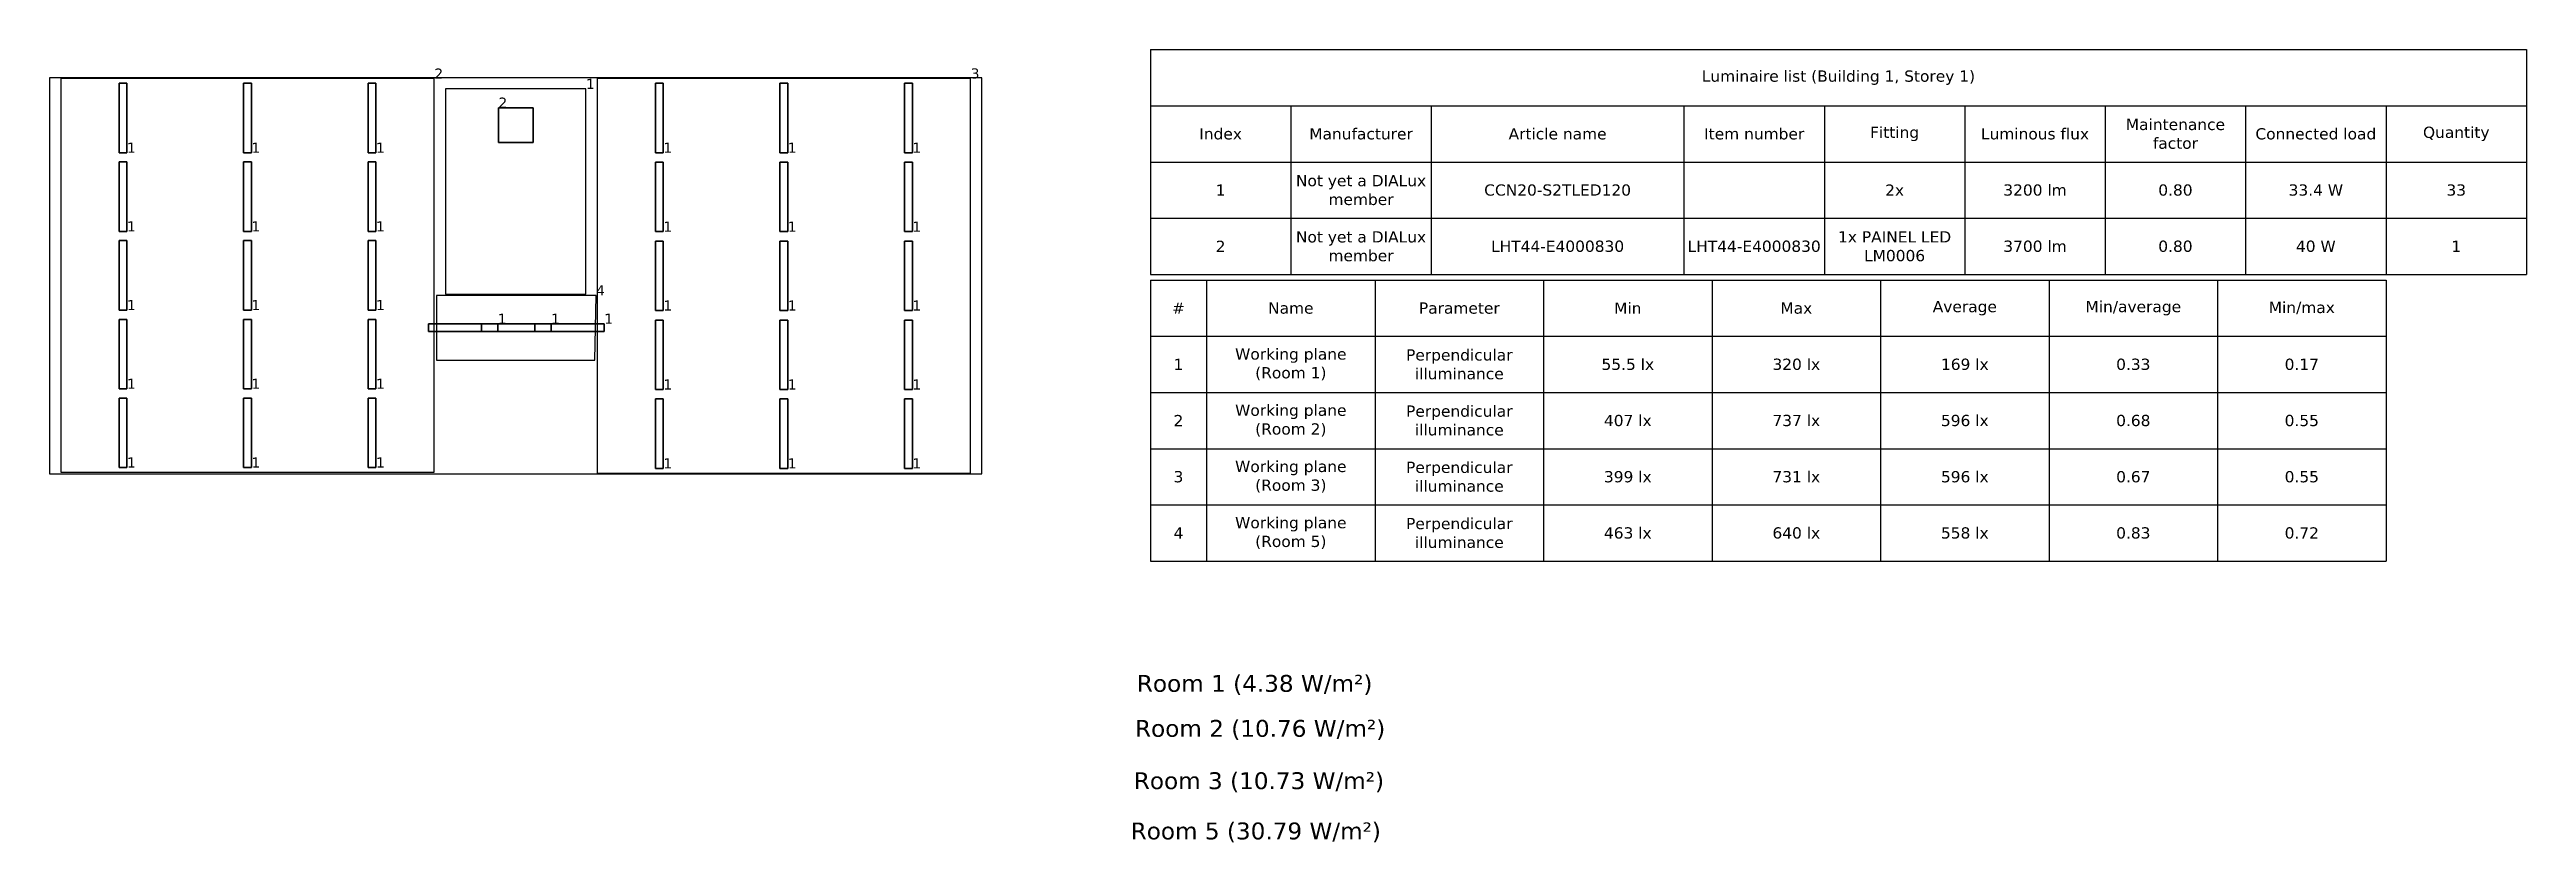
# Model space of a CAD drawing. Header units: inches. Extents: x 0 to 44.1, y -13.6 to 0.5.
import ezdxf

# ---------------------------------------------------------------- set-up
doc = ezdxf.new("R2010")
doc.units = ezdxf.units.IN
doc.header["$MEASUREMENT"] = 0
for name, color, linetype, true_color in [('DLX_CALC', 7, 'Continuous', 0xffffff), ('DLX_CONT', 7, 'Continuous', 0x969696), ('DLX_DESC', 7, 'Continuous', 0x969696), ('DLX_LUM', 7, 'Continuous', 0x00952a), ('DLX_LUMKEY', 7, 'Continuous', 0x969696), ('DLX_LUMKEY_IDX', 7, 'Continuous', 0x969696), ('DLX_RESKEY', 7, 'Continuous', 0x707070), ('DLX_RESKEY_IDX', 7, 'Continuous', 0x707070)]:
    doc.layers.add(name, color=color, linetype=linetype, true_color=true_color)
doc.styles.add('TableTextStyle', font='')
doc.styles.get('TableTextStyle').set_extended_font_data('VERDANA.TTF')

# ---------------------------------------------------------------- blocks, each defined once
blk = doc.blocks.new('*T0')
at = {"layer": 'DLX_LUMKEY', "color": 0, "linetype": 'ByBlock', "lineweight": -2}
for p, q in [((0, 0), (24.5, 0)), ((0, 0), (0, -4)), ((24.5, 0), (24.5, -4)), ((0, -1), (24.5, -1)), ((2.5, -1), (2.5, -4)), ((5, -1), (5, -4)), ((9.5, -1), (9.5, -4)), ((12, -1), (12, -4)), ((14.5, -1), (14.5, -4)), ((17, -1), (17, -4)), ((19.5, -1), (19.5, -4)), ((22, -1), (22, -4)), ((0, -2), (24.5, -2)), ((0, -3), (24.5, -3)), ((0, -4), (24.5, -4))]:
    blk.add_line(p, q, dxfattribs=at)
at = {"layer": 'DLX_LUMKEY', "color": 0, "char_height": 0.2, "attachment_point": 5, "style": 'TableTextStyle'}
for s, insert, width in [('Luminaire list (Building 1, Storey 1)', (12.25, -0.5), 24.38), ('Maintenance factor', (18.25, -1.5), 2.38), ('Index', (1.25, -1.5), 2.38), ('Manufacturer', (3.75, -1.5), 2.38), ('Article name', (7.25, -1.5), 4.38), ('Item number', (10.75, -1.5), 2.38), ('Fitting', (13.25, -1.5), 2.38), ('Luminous flux', (15.75, -1.5), 2.38), ('Connected load', (20.75, -1.5), 2.38), ('Quantity', (23.25, -1.5), 2.38), ('1', (1.25, -2.5), 2.38), ('Not yet a DIALux member', (3.75, -2.5), 2.38), ('CCN20-S2TLED120', (7.25, -2.5), 4.38), ('2x ', (13.25, -2.5), 2.38), ('3200 lm', (15.75, -2.5), 2.38), ('0.80', (18.25, -2.5), 2.38), ('33.4 W', (20.75, -2.5), 2.38), ('33', (23.25, -2.5), 2.38), ('2', (1.25, -3.5), 2.38), ('Not yet a DIALux member', (3.75, -3.5), 2.38), ('LHT44-E4000830', (7.25, -3.5), 4.38), ('LHT44-E4000830', (10.75, -3.5), 2.38), ('1x PAINEL LED LM0006', (13.25, -3.5), 2.38), ('3700 lm', (15.75, -3.5), 2.38), ('0.80', (18.25, -3.5), 2.38), ('40 W', (20.75, -3.5), 2.38), ('1', (23.25, -3.5), 2.38)]:
    blk.add_mtext(s, dxfattribs=dict(at, insert=insert, width=width))
blk = doc.blocks.new('*T1')
at = {"layer": 'DLX_RESKEY', "color": 0, "linetype": 'ByBlock', "lineweight": -2}
for p, q in [((0, 0), (22, 0)), ((0, 0), (0, -5)), ((1, 0), (1, -5)), ((4, 0), (4, -5)), ((7, 0), (7, -5)), ((10, 0), (10, -5)), ((13, 0), (13, -5)), ((16, 0), (16, -5)), ((19, 0), (19, -5)), ((22, 0), (22, -5)), ((0, -1), (22, -1)), ((0, -2), (22, -2)), ((0, -3), (22, -3)), ((0, -4), (22, -4)), ((0, -5), (22, -5))]:
    blk.add_line(p, q, dxfattribs=at)
at = {"layer": 'DLX_RESKEY', "color": 0, "char_height": 0.2, "attachment_point": 5, "style": 'TableTextStyle'}
for s, insert, width in [('#', (0.5, -0.5), 0.88), ('Name', (2.5, -0.5), 2.88), ('Parameter', (5.5, -0.5), 2.88), ('Min', (8.5, -0.5), 2.88), ('Max', (11.5, -0.5), 2.88), ('Average', (14.5, -0.5), 2.88), ('Min/average', (17.5, -0.5), 2.88), ('Min/max', (20.5, -0.5), 2.88), ('Working plane (Room 1)', (2.5, -1.5), 2.88), ('Perpendicular illuminance', (5.5, -1.5), 2.88), ('1', (0.5, -1.5), 0.88), ('55.5 lx', (8.5, -1.5), 2.88), ('320 lx', (11.5, -1.5), 2.88), ('169 lx', (14.5, -1.5), 2.88), ('0.33', (17.5, -1.5), 2.88), ('0.17', (20.5, -1.5), 2.88), ('2', (0.5, -2.5), 0.88), ('Working plane (Room 2)', (2.5, -2.5), 2.88), ('Perpendicular illuminance', (5.5, -2.5), 2.88), ('407 lx', (8.5, -2.5), 2.88), ('737 lx', (11.5, -2.5), 2.88), ('596 lx', (14.5, -2.5), 2.88), ('0.68', (17.5, -2.5), 2.88), ('0.55', (20.5, -2.5), 2.88), ('3', (0.5, -3.5), 0.88), ('Working plane (Room 3)', (2.5, -3.5), 2.88), ('Perpendicular illuminance', (5.5, -3.5), 2.88), ('399 lx', (8.5, -3.5), 2.88), ('731 lx', (11.5, -3.5), 2.88), ('596 lx', (14.5, -3.5), 2.88), ('0.67', (17.5, -3.5), 2.88), ('0.55', (20.5, -3.5), 2.88), ('4', (0.5, -4.5), 0.88), ('Working plane (Room 5)', (2.5, -4.5), 2.88), ('Perpendicular illuminance', (5.5, -4.5), 2.88), ('463 lx', (8.5, -4.5), 2.88), ('640 lx', (11.5, -4.5), 2.88), ('558 lx', (14.5, -4.5), 2.88), ('0.83', (17.5, -4.5), 2.88), ('0.72', (20.5, -4.5), 2.88)]:
    blk.add_mtext(s, dxfattribs=dict(at, insert=insert, width=width))

msp = doc.modelspace()

# ---------------------------------------------------------------- linework, layer by layer
at = {"layer": 'DLX_CALC'}
for points in [[(6.85, -0.017, 0), (0.2, -0.017, 0)], [(0.2, -0.017, 0), (0.2, -7.017, 0)], [(6.85, -7.017, 0), (6.85, -0.017, 0)], [(9.55, -0.2, 0), (7.05, -0.2, 0)], [(7.05, -0.2, 0), (7.05, -3.85, 0)], [(9.55, -3.85, 0), (9.55, -0.2, 0)], [(16.4, -0.015, 0), (9.75, -0.015, 0)], [(9.75, -0.015, 0), (9.75, -7.035, 0)], [(16.4, -7.035, 0), (16.4, -0.015, 0)], [(6.891, -3.873, 0), (6.891, -5.023, 0)], [(9.731, -3.873, 0), (6.891, -3.873, 0)], [(7.05, -3.85, 0), (9.55, -3.85, 0)], [(9.711, -5.023, 0), (9.731, -3.873, 0)], [(6.891, -5.023, 0), (9.711, -5.023, 0)], [(0.2, -7.017, 0), (6.85, -7.017, 0)], [(9.75, -7.035, 0), (16.4, -7.035, 0)]]:
    msp.add_polyline3d(points, dxfattribs=at)
at = {"layer": 'DLX_CONT'}
for points in [[(16.6, 0, 0), (0, 0, 0)], [(0, 0, 0), (0, -7.05, 0)], [(16.6, -7.05, 0), (16.6, 0, 0)], [(6.85, -0.017, 0), (0.2, -0.017, 0)], [(0.2, -0.017, 0), (0.2, -7.017, 0)], [(6.85, -7.017, 0), (6.85, -0.017, 0)], [(9.55, -0.2, 0), (7.05, -0.2, 0)], [(7.05, -0.2, 0), (7.05, -3.85, 0)], [(9.55, -3.85, 0), (9.55, -0.2, 0)], [(16.4, -0.015, 0), (9.75, -0.015, 0)], [(9.75, -0.015, 0), (9.75, -7.035, 0)], [(16.4, -7.035, 0), (16.4, -0.015, 0)], [(9.731, -3.873, 0), (6.891, -3.873, 0)], [(6.891, -3.873, 0), (6.891, -5.023, 0)], [(7.05, -3.85, 0), (9.55, -3.85, 0)], [(9.711, -5.023, 0), (9.731, -3.873, 0)], [(6.891, -5.023, 0), (9.711, -5.023, 0)], [(0, -7.05, 0), (16.6, -7.05, 0)], [(0.2, -7.017, 0), (6.85, -7.017, 0)], [(9.75, -7.035, 0), (16.4, -7.035, 0)]]:
    msp.add_polyline3d(points, dxfattribs=at)
at = {"layer": 'DLX_LUM'}
for points in [[(1.238, -0.099, 0), (1.378, -0.099, 0)], [(1.378, -0.099, 0), (1.238, -0.099, 0)], [(1.238, -0.099, 0), (1.238, -0.099, 0)], [(1.238, -1.335, 0), (1.238, -0.099, 0)], [(1.238, -0.099, 0), (1.238, -0.099, 0)], [(1.238, -0.099, 0), (1.238, -1.335, 0)], [(1.378, -0.099, 0), (1.238, -0.099, 0)], [(1.238, -0.099, 0), (1.238, -1.335, 0)], [(1.238, -0.099, 0), (1.378, -0.099, 0)], [(1.238, -1.335, 0), (1.238, -0.099, 0)], [(1.378, -0.099, 0), (1.378, -0.099, 0)], [(1.378, -0.099, 0), (1.378, -1.335, 0)], [(1.378, -1.335, 0), (1.378, -0.099, 0)], [(1.378, -0.099, 0), (1.378, -0.099, 0)], [(1.378, -1.335, 0), (1.378, -0.099, 0)], [(1.378, -0.099, 0), (1.378, -1.335, 0)], [(3.455, -0.099, 0), (3.595, -0.099, 0)], [(3.595, -0.099, 0), (3.455, -0.099, 0)], [(3.455, -0.099, 0), (3.455, -0.099, 0)], [(3.455, -1.335, 0), (3.455, -0.099, 0)], [(3.455, -0.099, 0), (3.455, -0.099, 0)], [(3.455, -0.099, 0), (3.455, -1.335, 0)], [(3.595, -0.099, 0), (3.455, -0.099, 0)], [(3.455, -0.099, 0), (3.455, -1.335, 0)], [(3.455, -0.099, 0), (3.595, -0.099, 0)], [(3.455, -1.335, 0), (3.455, -0.099, 0)], [(3.595, -0.099, 0), (3.595, -0.099, 0)], [(3.595, -0.099, 0), (3.595, -1.335, 0)], [(3.595, -1.335, 0), (3.595, -0.099, 0)], [(3.595, -0.099, 0), (3.595, -0.099, 0)], [(3.595, -1.335, 0), (3.595, -0.099, 0)], [(3.595, -0.099, 0), (3.595, -1.335, 0)], [(5.672, -0.099, 0), (5.812, -0.099, 0)], [(5.812, -0.099, 0), (5.672, -0.099, 0)], [(5.672, -0.099, 0), (5.672, -0.099, 0)], [(5.672, -1.335, 0), (5.672, -0.099, 0)], [(5.672, -0.099, 0), (5.672, -0.099, 0)], [(5.672, -0.099, 0), (5.672, -1.335, 0)], [(5.812, -0.099, 0), (5.672, -0.099, 0)], [(5.672, -0.099, 0), (5.672, -1.335, 0)], [(5.672, -0.099, 0), (5.812, -0.099, 0)], [(5.672, -1.335, 0), (5.672, -0.099, 0)], [(5.812, -0.099, 0), (5.812, -0.099, 0)], [(5.812, -0.099, 0), (5.812, -1.335, 0)], [(5.812, -1.335, 0), (5.812, -0.099, 0)], [(5.812, -0.099, 0), (5.812, -0.099, 0)], [(5.812, -1.335, 0), (5.812, -0.099, 0)], [(5.812, -0.099, 0), (5.812, -1.335, 0)], [(10.788, -0.099, 0), (10.928, -0.099, 0)], [(10.928, -0.099, 0), (10.788, -0.099, 0)], [(10.788, -0.099, 0), (10.788, -0.099, 0)], [(10.788, -1.335, 0), (10.788, -0.099, 0)], [(10.788, -0.099, 0), (10.788, -0.099, 0)], [(10.788, -0.099, 0), (10.788, -1.335, 0)], [(10.928, -0.099, 0), (10.788, -0.099, 0)], [(10.788, -0.099, 0), (10.788, -1.335, 0)], [(10.788, -0.099, 0), (10.928, -0.099, 0)], [(10.788, -1.335, 0), (10.788, -0.099, 0)], [(10.928, -0.099, 0), (10.928, -0.099, 0)], [(10.928, -0.099, 0), (10.928, -1.335, 0)], [(10.928, -1.335, 0), (10.928, -0.099, 0)], [(10.928, -0.099, 0), (10.928, -0.099, 0)], [(10.928, -1.335, 0), (10.928, -0.099, 0)], [(10.928, -0.099, 0), (10.928, -1.335, 0)], [(13.005, -0.099, 0), (13.145, -0.099, 0)], [(13.145, -0.099, 0), (13.005, -0.099, 0)], [(13.005, -0.099, 0), (13.005, -0.099, 0)], [(13.005, -1.335, 0), (13.005, -0.099, 0)], [(13.005, -0.099, 0), (13.005, -0.099, 0)], [(13.005, -0.099, 0), (13.005, -1.335, 0)], [(13.145, -0.099, 0), (13.005, -0.099, 0)], [(13.005, -0.099, 0), (13.005, -1.335, 0)], [(13.005, -0.099, 0), (13.145, -0.099, 0)], [(13.005, -1.335, 0), (13.005, -0.099, 0)], [(13.145, -0.099, 0), (13.145, -0.099, 0)], [(13.145, -0.099, 0), (13.145, -1.335, 0)], [(13.145, -1.335, 0), (13.145, -0.099, 0)], [(13.145, -0.099, 0), (13.145, -0.099, 0)], [(13.145, -1.335, 0), (13.145, -0.099, 0)], [(13.145, -0.099, 0), (13.145, -1.335, 0)], [(15.222, -0.099, 0), (15.362, -0.099, 0)], [(15.362, -0.099, 0), (15.222, -0.099, 0)], [(15.222, -0.099, 0), (15.222, -0.099, 0)], [(15.222, -1.335, 0), (15.222, -0.099, 0)], [(15.222, -0.099, 0), (15.222, -0.099, 0)], [(15.222, -0.099, 0), (15.222, -1.335, 0)], [(15.362, -0.099, 0), (15.222, -0.099, 0)], [(15.222, -0.099, 0), (15.222, -1.335, 0)], [(15.222, -0.099, 0), (15.362, -0.099, 0)], [(15.222, -1.335, 0), (15.222, -0.099, 0)], [(15.362, -0.099, 0), (15.362, -0.099, 0)], [(15.362, -0.099, 0), (15.362, -1.335, 0)], [(15.362, -1.335, 0), (15.362, -0.099, 0)], [(15.362, -0.099, 0), (15.362, -0.099, 0)], [(15.362, -1.335, 0), (15.362, -0.099, 0)], [(15.362, -0.099, 0), (15.362, -1.335, 0)], [(7.992, -1.151, 0), (7.992, -0.534, 0)], [(7.992, -0.534, 0), (7.992, -0.534, 0)], [(7.992, -0.534, 0), (7.992, -1.151, 0)], [(7.992, -0.534, 0), (8.609, -0.534, 0)], [(8.609, -0.534, 0), (7.992, -0.534, 0)], [(7.992, -0.534, 0), (7.992, -0.534, 0)], [(8.609, -0.534, 0), (7.992, -0.534, 0)], [(7.992, -0.534, 0), (7.992, -1.151, 0)], [(7.992, -1.151, 0), (7.992, -0.534, 0)], [(7.992, -0.534, 0), (8.609, -0.534, 0)], [(8.609, -0.534, 0), (8.609, -0.534, 0)], [(8.609, -0.534, 0), (8.609, -1.151, 0)], [(8.609, -1.151, 0), (8.609, -0.534, 0)], [(8.609, -0.534, 0), (8.609, -0.534, 0)], [(8.609, -1.151, 0), (8.609, -0.534, 0)], [(8.609, -0.534, 0), (8.609, -1.151, 0)], [(8.609, -1.151, 0), (7.992, -1.151, 0)], [(7.992, -1.151, 0), (7.992, -1.151, 0)], [(7.992, -1.151, 0), (8.609, -1.151, 0)], [(7.992, -1.151, 0), (7.992, -1.151, 0)], [(7.992, -1.151, 0), (8.609, -1.151, 0)], [(8.609, -1.151, 0), (7.992, -1.151, 0)], [(8.609, -1.151, 0), (8.609, -1.151, 0)], [(8.609, -1.151, 0), (8.609, -1.151, 0)], [(1.378, -1.335, 0), (1.238, -1.335, 0)], [(1.238, -1.335, 0), (1.238, -1.335, 0)], [(1.238, -1.335, 0), (1.378, -1.335, 0)], [(1.238, -1.335, 0), (1.238, -1.335, 0)], [(1.238, -1.335, 0), (1.378, -1.335, 0)], [(1.378, -1.335, 0), (1.238, -1.335, 0)], [(1.238, -1.499, 0), (1.378, -1.499, 0)], [(1.378, -1.499, 0), (1.238, -1.499, 0)], [(1.238, -1.499, 0), (1.238, -1.499, 0)], [(1.238, -2.735, 0), (1.238, -1.499, 0)], [(1.238, -1.499, 0), (1.238, -1.499, 0)], [(1.238, -1.499, 0), (1.238, -2.735, 0)], [(1.378, -1.499, 0), (1.238, -1.499, 0)], [(1.238, -1.499, 0), (1.238, -2.735, 0)], [(1.238, -1.499, 0), (1.378, -1.499, 0)], [(1.238, -2.735, 0), (1.238, -1.499, 0)], [(1.378, -1.335, 0), (1.378, -1.335, 0)], [(1.378, -1.335, 0), (1.378, -1.335, 0)], [(1.378, -1.499, 0), (1.378, -1.499, 0)], [(1.378, -1.499, 0), (1.378, -2.735, 0)], [(1.378, -2.735, 0), (1.378, -1.499, 0)], [(1.378, -1.499, 0), (1.378, -1.499, 0)], [(1.378, -2.735, 0), (1.378, -1.499, 0)], [(1.378, -1.499, 0), (1.378, -2.735, 0)], [(3.595, -1.335, 0), (3.455, -1.335, 0)], [(3.455, -1.335, 0), (3.455, -1.335, 0)], [(3.455, -1.335, 0), (3.595, -1.335, 0)], [(3.455, -1.335, 0), (3.455, -1.335, 0)], [(3.455, -1.335, 0), (3.595, -1.335, 0)], [(3.595, -1.335, 0), (3.455, -1.335, 0)], [(3.455, -1.499, 0), (3.595, -1.499, 0)], [(3.595, -1.499, 0), (3.455, -1.499, 0)], [(3.455, -1.499, 0), (3.455, -1.499, 0)], [(3.455, -2.735, 0), (3.455, -1.499, 0)], [(3.455, -1.499, 0), (3.455, -1.499, 0)], [(3.455, -1.499, 0), (3.455, -2.735, 0)], [(3.595, -1.499, 0), (3.455, -1.499, 0)], [(3.455, -1.499, 0), (3.455, -2.735, 0)], [(3.455, -1.499, 0), (3.595, -1.499, 0)], [(3.455, -2.735, 0), (3.455, -1.499, 0)], [(3.595, -1.335, 0), (3.595, -1.335, 0)], [(3.595, -1.335, 0), (3.595, -1.335, 0)], [(3.595, -1.499, 0), (3.595, -1.499, 0)], [(3.595, -1.499, 0), (3.595, -2.735, 0)], [(3.595, -2.735, 0), (3.595, -1.499, 0)], [(3.595, -1.499, 0), (3.595, -1.499, 0)], [(3.595, -2.735, 0), (3.595, -1.499, 0)], [(3.595, -1.499, 0), (3.595, -2.735, 0)], [(5.812, -1.335, 0), (5.672, -1.335, 0)], [(5.672, -1.335, 0), (5.672, -1.335, 0)], [(5.672, -1.335, 0), (5.812, -1.335, 0)], [(5.672, -1.335, 0), (5.672, -1.335, 0)], [(5.672, -1.335, 0), (5.812, -1.335, 0)], [(5.812, -1.335, 0), (5.672, -1.335, 0)], [(5.672, -1.499, 0), (5.812, -1.499, 0)], [(5.812, -1.499, 0), (5.672, -1.499, 0)], [(5.672, -1.499, 0), (5.672, -1.499, 0)], [(5.672, -2.735, 0), (5.672, -1.499, 0)], [(5.672, -1.499, 0), (5.672, -1.499, 0)], [(5.672, -1.499, 0), (5.672, -2.735, 0)], [(5.812, -1.499, 0), (5.672, -1.499, 0)], [(5.672, -1.499, 0), (5.672, -2.735, 0)], [(5.672, -1.499, 0), (5.812, -1.499, 0)], [(5.672, -2.735, 0), (5.672, -1.499, 0)], [(5.812, -1.335, 0), (5.812, -1.335, 0)], [(5.812, -1.335, 0), (5.812, -1.335, 0)], [(5.812, -1.499, 0), (5.812, -1.499, 0)], [(5.812, -1.499, 0), (5.812, -2.735, 0)], [(5.812, -2.735, 0), (5.812, -1.499, 0)], [(5.812, -1.499, 0), (5.812, -1.499, 0)], [(5.812, -2.735, 0), (5.812, -1.499, 0)], [(5.812, -1.499, 0), (5.812, -2.735, 0)], [(10.928, -1.335, 0), (10.788, -1.335, 0)], [(10.788, -1.335, 0), (10.788, -1.335, 0)], [(10.788, -1.335, 0), (10.928, -1.335, 0)], [(10.788, -1.335, 0), (10.788, -1.335, 0)], [(10.788, -1.335, 0), (10.928, -1.335, 0)], [(10.928, -1.335, 0), (10.788, -1.335, 0)], [(10.788, -1.503, 0), (10.928, -1.503, 0)], [(10.928, -1.503, 0), (10.788, -1.503, 0)], [(10.788, -1.503, 0), (10.788, -1.503, 0)], [(10.788, -2.739, 0), (10.788, -1.503, 0)], [(10.788, -1.503, 0), (10.788, -1.503, 0)], [(10.788, -1.503, 0), (10.788, -2.739, 0)], [(10.928, -1.503, 0), (10.788, -1.503, 0)], [(10.788, -1.503, 0), (10.788, -2.739, 0)], [(10.788, -1.503, 0), (10.928, -1.503, 0)], [(10.788, -2.739, 0), (10.788, -1.503, 0)], [(10.928, -1.335, 0), (10.928, -1.335, 0)], [(10.928, -1.335, 0), (10.928, -1.335, 0)], [(10.928, -1.503, 0), (10.928, -1.503, 0)], [(10.928, -1.503, 0), (10.928, -2.739, 0)], [(10.928, -2.739, 0), (10.928, -1.503, 0)], [(10.928, -1.503, 0), (10.928, -1.503, 0)], [(10.928, -2.739, 0), (10.928, -1.503, 0)], [(10.928, -1.503, 0), (10.928, -2.739, 0)], [(13.145, -1.335, 0), (13.005, -1.335, 0)], [(13.005, -1.335, 0), (13.005, -1.335, 0)], [(13.005, -1.335, 0), (13.145, -1.335, 0)], [(13.005, -1.335, 0), (13.005, -1.335, 0)], [(13.005, -1.335, 0), (13.145, -1.335, 0)], [(13.145, -1.335, 0), (13.005, -1.335, 0)], [(13.005, -1.503, 0), (13.145, -1.503, 0)], [(13.145, -1.503, 0), (13.005, -1.503, 0)], [(13.005, -1.503, 0), (13.005, -1.503, 0)], [(13.005, -2.739, 0), (13.005, -1.503, 0)], [(13.005, -1.503, 0), (13.005, -1.503, 0)], [(13.005, -1.503, 0), (13.005, -2.739, 0)], [(13.145, -1.503, 0), (13.005, -1.503, 0)], [(13.005, -1.503, 0), (13.005, -2.739, 0)], [(13.005, -1.503, 0), (13.145, -1.503, 0)], [(13.005, -2.739, 0), (13.005, -1.503, 0)], [(13.145, -1.335, 0), (13.145, -1.335, 0)], [(13.145, -1.335, 0), (13.145, -1.335, 0)], [(13.145, -1.503, 0), (13.145, -1.503, 0)], [(13.145, -1.503, 0), (13.145, -2.739, 0)], [(13.145, -2.739, 0), (13.145, -1.503, 0)], [(13.145, -1.503, 0), (13.145, -1.503, 0)], [(13.145, -2.739, 0), (13.145, -1.503, 0)], [(13.145, -1.503, 0), (13.145, -2.739, 0)], [(15.362, -1.335, 0), (15.222, -1.335, 0)], [(15.222, -1.335, 0), (15.222, -1.335, 0)], [(15.222, -1.335, 0), (15.362, -1.335, 0)], [(15.222, -1.335, 0), (15.222, -1.335, 0)], [(15.222, -1.335, 0), (15.362, -1.335, 0)], [(15.362, -1.335, 0), (15.222, -1.335, 0)], [(15.222, -1.503, 0), (15.362, -1.503, 0)], [(15.362, -1.503, 0), (15.222, -1.503, 0)], [(15.222, -1.503, 0), (15.222, -1.503, 0)], [(15.222, -2.739, 0), (15.222, -1.503, 0)], [(15.222, -1.503, 0), (15.222, -1.503, 0)], [(15.222, -1.503, 0), (15.222, -2.739, 0)], [(15.362, -1.503, 0), (15.222, -1.503, 0)], [(15.222, -1.503, 0), (15.222, -2.739, 0)], [(15.222, -1.503, 0), (15.362, -1.503, 0)], [(15.222, -2.739, 0), (15.222, -1.503, 0)], [(15.362, -1.335, 0), (15.362, -1.335, 0)], [(15.362, -1.335, 0), (15.362, -1.335, 0)], [(15.362, -1.503, 0), (15.362, -1.503, 0)], [(15.362, -1.503, 0), (15.362, -2.739, 0)], [(15.362, -2.739, 0), (15.362, -1.503, 0)], [(15.362, -1.503, 0), (15.362, -1.503, 0)], [(15.362, -2.739, 0), (15.362, -1.503, 0)], [(15.362, -1.503, 0), (15.362, -2.739, 0)], [(1.378, -2.735, 0), (1.238, -2.735, 0)], [(1.238, -2.735, 0), (1.238, -2.735, 0)], [(1.238, -2.735, 0), (1.378, -2.735, 0)], [(1.238, -2.735, 0), (1.238, -2.735, 0)], [(1.238, -2.735, 0), (1.378, -2.735, 0)], [(1.378, -2.735, 0), (1.238, -2.735, 0)], [(1.238, -2.899, 0), (1.378, -2.899, 0)], [(1.378, -2.899, 0), (1.238, -2.899, 0)], [(1.238, -2.899, 0), (1.238, -2.899, 0)], [(1.238, -4.135, 0), (1.238, -2.899, 0)], [(1.238, -2.899, 0), (1.238, -2.899, 0)], [(1.238, -2.899, 0), (1.238, -4.135, 0)], [(1.378, -2.899, 0), (1.238, -2.899, 0)], [(1.238, -2.899, 0), (1.238, -4.135, 0)], [(1.238, -2.899, 0), (1.378, -2.899, 0)], [(1.238, -4.135, 0), (1.238, -2.899, 0)], [(1.378, -2.735, 0), (1.378, -2.735, 0)], [(1.378, -2.735, 0), (1.378, -2.735, 0)], [(1.378, -2.899, 0), (1.378, -2.899, 0)], [(1.378, -2.899, 0), (1.378, -4.135, 0)], [(1.378, -4.135, 0), (1.378, -2.899, 0)], [(1.378, -2.899, 0), (1.378, -2.899, 0)], [(1.378, -4.135, 0), (1.378, -2.899, 0)], [(1.378, -2.899, 0), (1.378, -4.135, 0)], [(3.595, -2.735, 0), (3.455, -2.735, 0)], [(3.455, -2.735, 0), (3.455, -2.735, 0)], [(3.455, -2.735, 0), (3.595, -2.735, 0)], [(3.455, -2.735, 0), (3.455, -2.735, 0)], [(3.455, -2.735, 0), (3.595, -2.735, 0)], [(3.595, -2.735, 0), (3.455, -2.735, 0)], [(3.455, -2.899, 0), (3.595, -2.899, 0)], [(3.595, -2.899, 0), (3.455, -2.899, 0)], [(3.455, -2.899, 0), (3.455, -2.899, 0)], [(3.455, -4.135, 0), (3.455, -2.899, 0)], [(3.455, -2.899, 0), (3.455, -2.899, 0)], [(3.455, -2.899, 0), (3.455, -4.135, 0)], [(3.595, -2.899, 0), (3.455, -2.899, 0)], [(3.455, -2.899, 0), (3.455, -4.135, 0)], [(3.455, -2.899, 0), (3.595, -2.899, 0)], [(3.455, -4.135, 0), (3.455, -2.899, 0)], [(3.595, -2.735, 0), (3.595, -2.735, 0)], [(3.595, -2.735, 0), (3.595, -2.735, 0)], [(3.595, -2.899, 0), (3.595, -2.899, 0)], [(3.595, -2.899, 0), (3.595, -4.135, 0)], [(3.595, -4.135, 0), (3.595, -2.899, 0)], [(3.595, -2.899, 0), (3.595, -2.899, 0)], [(3.595, -4.135, 0), (3.595, -2.899, 0)], [(3.595, -2.899, 0), (3.595, -4.135, 0)], [(5.812, -2.735, 0), (5.672, -2.735, 0)], [(5.672, -2.735, 0), (5.672, -2.735, 0)], [(5.672, -2.735, 0), (5.812, -2.735, 0)], [(5.672, -2.735, 0), (5.672, -2.735, 0)], [(5.672, -2.735, 0), (5.812, -2.735, 0)], [(5.812, -2.735, 0), (5.672, -2.735, 0)], [(5.672, -2.899, 0), (5.812, -2.899, 0)], [(5.812, -2.899, 0), (5.672, -2.899, 0)], [(5.672, -2.899, 0), (5.672, -2.899, 0)], [(5.672, -4.135, 0), (5.672, -2.899, 0)], [(5.672, -2.899, 0), (5.672, -2.899, 0)], [(5.672, -2.899, 0), (5.672, -4.135, 0)], [(5.812, -2.899, 0), (5.672, -2.899, 0)], [(5.672, -2.899, 0), (5.672, -4.135, 0)], [(5.672, -2.899, 0), (5.812, -2.899, 0)], [(5.672, -4.135, 0), (5.672, -2.899, 0)], [(5.812, -2.735, 0), (5.812, -2.735, 0)], [(5.812, -2.735, 0), (5.812, -2.735, 0)], [(5.812, -2.899, 0), (5.812, -2.899, 0)], [(5.812, -2.899, 0), (5.812, -4.135, 0)], [(5.812, -4.135, 0), (5.812, -2.899, 0)], [(5.812, -2.899, 0), (5.812, -2.899, 0)], [(5.812, -4.135, 0), (5.812, -2.899, 0)], [(5.812, -2.899, 0), (5.812, -4.135, 0)], [(10.928, -2.739, 0), (10.788, -2.739, 0)], [(10.788, -2.739, 0), (10.788, -2.739, 0)], [(10.788, -2.739, 0), (10.928, -2.739, 0)], [(10.788, -2.739, 0), (10.788, -2.739, 0)], [(10.788, -2.739, 0), (10.928, -2.739, 0)], [(10.928, -2.739, 0), (10.788, -2.739, 0)], [(10.788, -2.907, 0), (10.928, -2.907, 0)], [(10.928, -2.907, 0), (10.788, -2.907, 0)], [(10.788, -2.907, 0), (10.788, -2.907, 0)], [(10.788, -4.143, 0), (10.788, -2.907, 0)], [(10.788, -2.907, 0), (10.788, -2.907, 0)], [(10.788, -2.907, 0), (10.788, -4.143, 0)], [(10.928, -2.907, 0), (10.788, -2.907, 0)], [(10.788, -2.907, 0), (10.788, -4.143, 0)], [(10.788, -2.907, 0), (10.928, -2.907, 0)], [(10.788, -4.143, 0), (10.788, -2.907, 0)], [(10.928, -2.739, 0), (10.928, -2.739, 0)], [(10.928, -2.739, 0), (10.928, -2.739, 0)], [(10.928, -2.907, 0), (10.928, -2.907, 0)], [(10.928, -2.907, 0), (10.928, -4.143, 0)], [(10.928, -4.143, 0), (10.928, -2.907, 0)], [(10.928, -2.907, 0), (10.928, -2.907, 0)], [(10.928, -4.143, 0), (10.928, -2.907, 0)], [(10.928, -2.907, 0), (10.928, -4.143, 0)], [(13.145, -2.739, 0), (13.005, -2.739, 0)], [(13.005, -2.739, 0), (13.005, -2.739, 0)], [(13.005, -2.739, 0), (13.145, -2.739, 0)], [(13.005, -2.739, 0), (13.005, -2.739, 0)], [(13.005, -2.739, 0), (13.145, -2.739, 0)], [(13.145, -2.739, 0), (13.005, -2.739, 0)], [(13.005, -2.907, 0), (13.145, -2.907, 0)], [(13.145, -2.907, 0), (13.005, -2.907, 0)], [(13.005, -2.907, 0), (13.005, -2.907, 0)], [(13.005, -4.143, 0), (13.005, -2.907, 0)], [(13.005, -2.907, 0), (13.005, -2.907, 0)], [(13.005, -2.907, 0), (13.005, -4.143, 0)], [(13.145, -2.907, 0), (13.005, -2.907, 0)], [(13.005, -2.907, 0), (13.005, -4.143, 0)], [(13.005, -2.907, 0), (13.145, -2.907, 0)], [(13.005, -4.143, 0), (13.005, -2.907, 0)], [(13.145, -2.739, 0), (13.145, -2.739, 0)], [(13.145, -2.739, 0), (13.145, -2.739, 0)], [(13.145, -2.907, 0), (13.145, -2.907, 0)], [(13.145, -2.907, 0), (13.145, -4.143, 0)], [(13.145, -4.143, 0), (13.145, -2.907, 0)], [(13.145, -2.907, 0), (13.145, -2.907, 0)], [(13.145, -4.143, 0), (13.145, -2.907, 0)], [(13.145, -2.907, 0), (13.145, -4.143, 0)], [(15.362, -2.739, 0), (15.222, -2.739, 0)], [(15.222, -2.739, 0), (15.222, -2.739, 0)], [(15.222, -2.739, 0), (15.362, -2.739, 0)], [(15.222, -2.739, 0), (15.222, -2.739, 0)], [(15.222, -2.739, 0), (15.362, -2.739, 0)], [(15.362, -2.739, 0), (15.222, -2.739, 0)], [(15.222, -2.907, 0), (15.362, -2.907, 0)], [(15.362, -2.907, 0), (15.222, -2.907, 0)], [(15.222, -2.907, 0), (15.222, -2.907, 0)], [(15.222, -4.143, 0), (15.222, -2.907, 0)], [(15.222, -2.907, 0), (15.222, -2.907, 0)], [(15.222, -2.907, 0), (15.222, -4.143, 0)], [(15.362, -2.907, 0), (15.222, -2.907, 0)], [(15.222, -2.907, 0), (15.222, -4.143, 0)], [(15.222, -2.907, 0), (15.362, -2.907, 0)], [(15.222, -4.143, 0), (15.222, -2.907, 0)], [(15.362, -2.739, 0), (15.362, -2.739, 0)], [(15.362, -2.739, 0), (15.362, -2.739, 0)], [(15.362, -2.907, 0), (15.362, -2.907, 0)], [(15.362, -2.907, 0), (15.362, -4.143, 0)], [(15.362, -4.143, 0), (15.362, -2.907, 0)], [(15.362, -2.907, 0), (15.362, -2.907, 0)], [(15.362, -4.143, 0), (15.362, -2.907, 0)], [(15.362, -2.907, 0), (15.362, -4.143, 0)], [(1.378, -4.135, 0), (1.238, -4.135, 0)], [(1.238, -4.135, 0), (1.238, -4.135, 0)], [(1.238, -4.135, 0), (1.378, -4.135, 0)], [(1.238, -4.135, 0), (1.238, -4.135, 0)], [(1.238, -4.135, 0), (1.378, -4.135, 0)], [(1.378, -4.135, 0), (1.238, -4.135, 0)], [(1.238, -4.299, 0), (1.378, -4.299, 0)], [(1.378, -4.299, 0), (1.238, -4.299, 0)], [(1.238, -4.299, 0), (1.238, -4.299, 0)], [(1.238, -5.535, 0), (1.238, -4.299, 0)], [(1.238, -4.299, 0), (1.238, -4.299, 0)], [(1.238, -4.299, 0), (1.238, -5.535, 0)], [(1.378, -4.299, 0), (1.238, -4.299, 0)], [(1.238, -4.299, 0), (1.238, -5.535, 0)], [(1.238, -4.299, 0), (1.378, -4.299, 0)], [(1.238, -5.535, 0), (1.238, -4.299, 0)], [(1.378, -4.135, 0), (1.378, -4.135, 0)], [(1.378, -4.135, 0), (1.378, -4.135, 0)], [(1.378, -4.299, 0), (1.378, -4.299, 0)], [(1.378, -4.299, 0), (1.378, -5.535, 0)], [(1.378, -5.535, 0), (1.378, -4.299, 0)], [(1.378, -4.299, 0), (1.378, -4.299, 0)], [(1.378, -5.535, 0), (1.378, -4.299, 0)], [(1.378, -4.299, 0), (1.378, -5.535, 0)], [(3.595, -4.135, 0), (3.455, -4.135, 0)], [(3.455, -4.135, 0), (3.455, -4.135, 0)], [(3.455, -4.135, 0), (3.595, -4.135, 0)], [(3.455, -4.135, 0), (3.455, -4.135, 0)], [(3.455, -4.135, 0), (3.595, -4.135, 0)], [(3.595, -4.135, 0), (3.455, -4.135, 0)], [(3.455, -4.299, 0), (3.595, -4.299, 0)], [(3.595, -4.299, 0), (3.455, -4.299, 0)], [(3.455, -4.299, 0), (3.455, -4.299, 0)], [(3.455, -5.535, 0), (3.455, -4.299, 0)], [(3.455, -4.299, 0), (3.455, -4.299, 0)], [(3.455, -4.299, 0), (3.455, -5.535, 0)], [(3.595, -4.299, 0), (3.455, -4.299, 0)], [(3.455, -4.299, 0), (3.455, -5.535, 0)], [(3.455, -4.299, 0), (3.595, -4.299, 0)], [(3.455, -5.535, 0), (3.455, -4.299, 0)], [(3.595, -4.135, 0), (3.595, -4.135, 0)], [(3.595, -4.135, 0), (3.595, -4.135, 0)], [(3.595, -4.299, 0), (3.595, -4.299, 0)], [(3.595, -4.299, 0), (3.595, -5.535, 0)], [(3.595, -5.535, 0), (3.595, -4.299, 0)], [(3.595, -4.299, 0), (3.595, -4.299, 0)], [(3.595, -5.535, 0), (3.595, -4.299, 0)], [(3.595, -4.299, 0), (3.595, -5.535, 0)], [(5.812, -4.135, 0), (5.672, -4.135, 0)], [(5.672, -4.135, 0), (5.672, -4.135, 0)], [(5.672, -4.135, 0), (5.812, -4.135, 0)], [(5.672, -4.135, 0), (5.672, -4.135, 0)], [(5.672, -4.135, 0), (5.812, -4.135, 0)], [(5.812, -4.135, 0), (5.672, -4.135, 0)], [(5.672, -4.299, 0), (5.812, -4.299, 0)], [(5.812, -4.299, 0), (5.672, -4.299, 0)], [(5.672, -4.299, 0), (5.672, -4.299, 0)], [(5.672, -5.535, 0), (5.672, -4.299, 0)], [(5.672, -4.299, 0), (5.672, -4.299, 0)], [(5.672, -4.299, 0), (5.672, -5.535, 0)], [(5.812, -4.299, 0), (5.672, -4.299, 0)], [(5.672, -4.299, 0), (5.672, -5.535, 0)], [(5.672, -4.299, 0), (5.812, -4.299, 0)], [(5.672, -5.535, 0), (5.672, -4.299, 0)], [(5.812, -4.135, 0), (5.812, -4.135, 0)], [(5.812, -4.135, 0), (5.812, -4.135, 0)], [(5.812, -4.299, 0), (5.812, -4.299, 0)], [(5.812, -4.299, 0), (5.812, -5.535, 0)], [(5.812, -5.535, 0), (5.812, -4.299, 0)], [(5.812, -4.299, 0), (5.812, -4.299, 0)], [(5.812, -5.535, 0), (5.812, -4.299, 0)], [(5.812, -4.299, 0), (5.812, -5.535, 0)], [(6.746, -4.518, 0), (6.746, -4.378, 0)], [(6.746, -4.378, 0), (6.746, -4.378, 0)], [(6.746, -4.378, 0), (6.746, -4.518, 0)], [(6.746, -4.378, 0), (7.982, -4.378, 0)], [(7.982, -4.378, 0), (6.746, -4.378, 0)], [(6.746, -4.378, 0), (6.746, -4.378, 0)], [(6.746, -4.378, 0), (6.746, -4.518, 0)], [(7.982, -4.378, 0), (6.746, -4.378, 0)], [(6.746, -4.518, 0), (6.746, -4.378, 0)], [(6.746, -4.378, 0), (7.982, -4.378, 0)], [(7.693, -4.518, 0), (7.693, -4.378, 0)], [(7.693, -4.378, 0), (7.693, -4.378, 0)], [(7.693, -4.378, 0), (7.693, -4.518, 0)], [(7.693, -4.378, 0), (8.929, -4.378, 0)], [(8.929, -4.378, 0), (7.693, -4.378, 0)], [(7.693, -4.378, 0), (7.693, -4.378, 0)], [(7.693, -4.378, 0), (7.693, -4.518, 0)], [(8.929, -4.378, 0), (7.693, -4.378, 0)], [(7.693, -4.518, 0), (7.693, -4.378, 0)], [(7.693, -4.378, 0), (8.929, -4.378, 0)], [(7.982, -4.378, 0), (7.982, -4.518, 0)], [(7.982, -4.518, 0), (7.982, -4.378, 0)], [(7.982, -4.378, 0), (7.982, -4.378, 0)], [(7.982, -4.378, 0), (7.982, -4.378, 0)], [(7.982, -4.518, 0), (7.982, -4.378, 0)], [(7.982, -4.378, 0), (7.982, -4.518, 0)], [(8.64, -4.518, 0), (8.64, -4.378, 0)], [(8.64, -4.378, 0), (8.64, -4.378, 0)], [(8.64, -4.378, 0), (8.64, -4.518, 0)], [(8.64, -4.378, 0), (9.876, -4.378, 0)], [(9.876, -4.378, 0), (8.64, -4.378, 0)], [(8.64, -4.378, 0), (8.64, -4.378, 0)], [(8.64, -4.378, 0), (8.64, -4.518, 0)], [(9.876, -4.378, 0), (8.64, -4.378, 0)], [(8.64, -4.518, 0), (8.64, -4.378, 0)], [(8.64, -4.378, 0), (9.876, -4.378, 0)], [(8.929, -4.378, 0), (8.929, -4.518, 0)], [(8.929, -4.518, 0), (8.929, -4.378, 0)], [(8.929, -4.378, 0), (8.929, -4.378, 0)], [(8.929, -4.378, 0), (8.929, -4.378, 0)], [(8.929, -4.518, 0), (8.929, -4.378, 0)], [(8.929, -4.378, 0), (8.929, -4.518, 0)], [(9.876, -4.378, 0), (9.876, -4.518, 0)], [(9.876, -4.518, 0), (9.876, -4.378, 0)], [(9.876, -4.378, 0), (9.876, -4.378, 0)], [(9.876, -4.378, 0), (9.876, -4.378, 0)], [(9.876, -4.518, 0), (9.876, -4.378, 0)], [(9.876, -4.378, 0), (9.876, -4.518, 0)], [(10.928, -4.143, 0), (10.788, -4.143, 0)], [(10.788, -4.143, 0), (10.788, -4.143, 0)], [(10.788, -4.143, 0), (10.928, -4.143, 0)], [(10.788, -4.143, 0), (10.788, -4.143, 0)], [(10.788, -4.143, 0), (10.928, -4.143, 0)], [(10.928, -4.143, 0), (10.788, -4.143, 0)], [(10.788, -4.311, 0), (10.928, -4.311, 0)], [(10.928, -4.311, 0), (10.788, -4.311, 0)], [(10.788, -4.311, 0), (10.788, -4.311, 0)], [(10.788, -5.547, 0), (10.788, -4.311, 0)], [(10.788, -4.311, 0), (10.788, -4.311, 0)], [(10.788, -4.311, 0), (10.788, -5.547, 0)], [(10.928, -4.311, 0), (10.788, -4.311, 0)], [(10.788, -4.311, 0), (10.788, -5.547, 0)], [(10.788, -4.311, 0), (10.928, -4.311, 0)], [(10.788, -5.547, 0), (10.788, -4.311, 0)], [(10.928, -4.143, 0), (10.928, -4.143, 0)], [(10.928, -4.143, 0), (10.928, -4.143, 0)], [(10.928, -4.311, 0), (10.928, -4.311, 0)], [(10.928, -4.311, 0), (10.928, -5.547, 0)], [(10.928, -5.547, 0), (10.928, -4.311, 0)], [(10.928, -4.311, 0), (10.928, -4.311, 0)], [(10.928, -5.547, 0), (10.928, -4.311, 0)], [(10.928, -4.311, 0), (10.928, -5.547, 0)], [(13.145, -4.143, 0), (13.005, -4.143, 0)], [(13.005, -4.143, 0), (13.005, -4.143, 0)], [(13.005, -4.143, 0), (13.145, -4.143, 0)], [(13.005, -4.143, 0), (13.005, -4.143, 0)], [(13.005, -4.143, 0), (13.145, -4.143, 0)], [(13.145, -4.143, 0), (13.005, -4.143, 0)], [(13.005, -4.311, 0), (13.145, -4.311, 0)], [(13.145, -4.311, 0), (13.005, -4.311, 0)], [(13.005, -4.311, 0), (13.005, -4.311, 0)], [(13.005, -5.547, 0), (13.005, -4.311, 0)], [(13.005, -4.311, 0), (13.005, -4.311, 0)], [(13.005, -4.311, 0), (13.005, -5.547, 0)], [(13.145, -4.311, 0), (13.005, -4.311, 0)], [(13.005, -4.311, 0), (13.005, -5.547, 0)], [(13.005, -4.311, 0), (13.145, -4.311, 0)], [(13.005, -5.547, 0), (13.005, -4.311, 0)], [(13.145, -4.143, 0), (13.145, -4.143, 0)], [(13.145, -4.143, 0), (13.145, -4.143, 0)], [(13.145, -4.311, 0), (13.145, -4.311, 0)], [(13.145, -4.311, 0), (13.145, -5.547, 0)], [(13.145, -5.547, 0), (13.145, -4.311, 0)], [(13.145, -4.311, 0), (13.145, -4.311, 0)], [(13.145, -5.547, 0), (13.145, -4.311, 0)], [(13.145, -4.311, 0), (13.145, -5.547, 0)], [(15.362, -4.143, 0), (15.222, -4.143, 0)], [(15.222, -4.143, 0), (15.222, -4.143, 0)], [(15.222, -4.143, 0), (15.362, -4.143, 0)], [(15.222, -4.143, 0), (15.222, -4.143, 0)], [(15.222, -4.143, 0), (15.362, -4.143, 0)], [(15.362, -4.143, 0), (15.222, -4.143, 0)], [(15.222, -4.311, 0), (15.362, -4.311, 0)], [(15.362, -4.311, 0), (15.222, -4.311, 0)], [(15.222, -4.311, 0), (15.222, -4.311, 0)], [(15.222, -5.547, 0), (15.222, -4.311, 0)], [(15.222, -4.311, 0), (15.222, -4.311, 0)], [(15.222, -4.311, 0), (15.222, -5.547, 0)], [(15.362, -4.311, 0), (15.222, -4.311, 0)], [(15.222, -4.311, 0), (15.222, -5.547, 0)], [(15.222, -4.311, 0), (15.362, -4.311, 0)], [(15.222, -5.547, 0), (15.222, -4.311, 0)], [(15.362, -4.143, 0), (15.362, -4.143, 0)], [(15.362, -4.143, 0), (15.362, -4.143, 0)], [(15.362, -4.311, 0), (15.362, -4.311, 0)], [(15.362, -4.311, 0), (15.362, -5.547, 0)], [(15.362, -5.547, 0), (15.362, -4.311, 0)], [(15.362, -4.311, 0), (15.362, -4.311, 0)], [(15.362, -5.547, 0), (15.362, -4.311, 0)], [(15.362, -4.311, 0), (15.362, -5.547, 0)], [(7.982, -4.518, 0), (6.746, -4.518, 0)], [(6.746, -4.518, 0), (6.746, -4.518, 0)], [(6.746, -4.518, 0), (7.982, -4.518, 0)], [(6.746, -4.518, 0), (6.746, -4.518, 0)], [(6.746, -4.518, 0), (7.982, -4.518, 0)], [(7.982, -4.518, 0), (6.746, -4.518, 0)], [(8.929, -4.518, 0), (7.693, -4.518, 0)], [(7.693, -4.518, 0), (7.693, -4.518, 0)], [(7.693, -4.518, 0), (8.929, -4.518, 0)], [(7.693, -4.518, 0), (7.693, -4.518, 0)], [(7.693, -4.518, 0), (8.929, -4.518, 0)], [(8.929, -4.518, 0), (7.693, -4.518, 0)], [(7.982, -4.518, 0), (7.982, -4.518, 0)], [(7.982, -4.518, 0), (7.982, -4.518, 0)], [(9.876, -4.518, 0), (8.64, -4.518, 0)], [(8.64, -4.518, 0), (8.64, -4.518, 0)], [(8.64, -4.518, 0), (9.876, -4.518, 0)], [(8.64, -4.518, 0), (8.64, -4.518, 0)], [(8.64, -4.518, 0), (9.876, -4.518, 0)], [(9.876, -4.518, 0), (8.64, -4.518, 0)], [(8.929, -4.518, 0), (8.929, -4.518, 0)], [(8.929, -4.518, 0), (8.929, -4.518, 0)], [(9.876, -4.518, 0), (9.876, -4.518, 0)], [(9.876, -4.518, 0), (9.876, -4.518, 0)], [(1.378, -5.535, 0), (1.238, -5.535, 0)], [(1.238, -5.535, 0), (1.238, -5.535, 0)], [(1.238, -5.535, 0), (1.378, -5.535, 0)], [(1.238, -5.535, 0), (1.238, -5.535, 0)], [(1.238, -5.535, 0), (1.378, -5.535, 0)], [(1.378, -5.535, 0), (1.238, -5.535, 0)], [(1.238, -5.699, 0), (1.378, -5.699, 0)], [(1.378, -5.699, 0), (1.238, -5.699, 0)], [(1.238, -5.699, 0), (1.238, -5.699, 0)], [(1.238, -6.935, 0), (1.238, -5.699, 0)], [(1.238, -5.699, 0), (1.238, -5.699, 0)], [(1.238, -5.699, 0), (1.238, -6.935, 0)], [(1.378, -5.699, 0), (1.238, -5.699, 0)], [(1.238, -5.699, 0), (1.238, -6.935, 0)], [(1.238, -5.699, 0), (1.378, -5.699, 0)], [(1.238, -6.935, 0), (1.238, -5.699, 0)], [(1.378, -5.535, 0), (1.378, -5.535, 0)], [(1.378, -5.535, 0), (1.378, -5.535, 0)], [(1.378, -5.699, 0), (1.378, -5.699, 0)], [(1.378, -5.699, 0), (1.378, -6.935, 0)], [(1.378, -6.935, 0), (1.378, -5.699, 0)], [(1.378, -5.699, 0), (1.378, -5.699, 0)], [(1.378, -6.935, 0), (1.378, -5.699, 0)], [(1.378, -5.699, 0), (1.378, -6.935, 0)], [(3.595, -5.535, 0), (3.455, -5.535, 0)], [(3.455, -5.535, 0), (3.455, -5.535, 0)], [(3.455, -5.535, 0), (3.595, -5.535, 0)], [(3.455, -5.535, 0), (3.455, -5.535, 0)], [(3.455, -5.535, 0), (3.595, -5.535, 0)], [(3.595, -5.535, 0), (3.455, -5.535, 0)], [(3.455, -5.699, 0), (3.595, -5.699, 0)], [(3.595, -5.699, 0), (3.455, -5.699, 0)], [(3.455, -5.699, 0), (3.455, -5.699, 0)], [(3.455, -6.935, 0), (3.455, -5.699, 0)], [(3.455, -5.699, 0), (3.455, -5.699, 0)], [(3.455, -5.699, 0), (3.455, -6.935, 0)], [(3.595, -5.699, 0), (3.455, -5.699, 0)], [(3.455, -5.699, 0), (3.455, -6.935, 0)], [(3.455, -5.699, 0), (3.595, -5.699, 0)], [(3.455, -6.935, 0), (3.455, -5.699, 0)], [(3.595, -5.535, 0), (3.595, -5.535, 0)], [(3.595, -5.535, 0), (3.595, -5.535, 0)], [(3.595, -5.699, 0), (3.595, -5.699, 0)], [(3.595, -5.699, 0), (3.595, -6.935, 0)], [(3.595, -6.935, 0), (3.595, -5.699, 0)], [(3.595, -5.699, 0), (3.595, -5.699, 0)], [(3.595, -6.935, 0), (3.595, -5.699, 0)], [(3.595, -5.699, 0), (3.595, -6.935, 0)], [(5.812, -5.535, 0), (5.672, -5.535, 0)], [(5.672, -5.535, 0), (5.672, -5.535, 0)], [(5.672, -5.535, 0), (5.812, -5.535, 0)], [(5.672, -5.535, 0), (5.672, -5.535, 0)], [(5.672, -5.535, 0), (5.812, -5.535, 0)], [(5.812, -5.535, 0), (5.672, -5.535, 0)], [(5.672, -5.699, 0), (5.812, -5.699, 0)], [(5.812, -5.699, 0), (5.672, -5.699, 0)], [(5.672, -5.699, 0), (5.672, -5.699, 0)], [(5.672, -6.935, 0), (5.672, -5.699, 0)], [(5.672, -5.699, 0), (5.672, -5.699, 0)], [(5.672, -5.699, 0), (5.672, -6.935, 0)], [(5.812, -5.699, 0), (5.672, -5.699, 0)], [(5.672, -5.699, 0), (5.672, -6.935, 0)], [(5.672, -5.699, 0), (5.812, -5.699, 0)], [(5.672, -6.935, 0), (5.672, -5.699, 0)], [(5.812, -5.535, 0), (5.812, -5.535, 0)], [(5.812, -5.535, 0), (5.812, -5.535, 0)], [(5.812, -5.699, 0), (5.812, -5.699, 0)], [(5.812, -5.699, 0), (5.812, -6.935, 0)], [(5.812, -6.935, 0), (5.812, -5.699, 0)], [(5.812, -5.699, 0), (5.812, -5.699, 0)], [(5.812, -6.935, 0), (5.812, -5.699, 0)], [(5.812, -5.699, 0), (5.812, -6.935, 0)], [(10.928, -5.547, 0), (10.788, -5.547, 0)], [(10.788, -5.547, 0), (10.788, -5.547, 0)], [(10.788, -5.547, 0), (10.928, -5.547, 0)], [(10.788, -5.547, 0), (10.788, -5.547, 0)], [(10.788, -5.547, 0), (10.928, -5.547, 0)], [(10.928, -5.547, 0), (10.788, -5.547, 0)], [(10.788, -5.715, 0), (10.928, -5.715, 0)], [(10.928, -5.715, 0), (10.788, -5.715, 0)], [(10.788, -5.715, 0), (10.788, -5.715, 0)], [(10.788, -6.951, 0), (10.788, -5.715, 0)], [(10.788, -5.715, 0), (10.788, -5.715, 0)], [(10.788, -5.715, 0), (10.788, -6.951, 0)], [(10.928, -5.715, 0), (10.788, -5.715, 0)], [(10.788, -5.715, 0), (10.788, -6.951, 0)], [(10.788, -5.715, 0), (10.928, -5.715, 0)], [(10.788, -6.951, 0), (10.788, -5.715, 0)], [(10.928, -5.547, 0), (10.928, -5.547, 0)], [(10.928, -5.547, 0), (10.928, -5.547, 0)], [(10.928, -5.715, 0), (10.928, -5.715, 0)], [(10.928, -5.715, 0), (10.928, -6.951, 0)], [(10.928, -6.951, 0), (10.928, -5.715, 0)], [(10.928, -5.715, 0), (10.928, -5.715, 0)], [(10.928, -6.951, 0), (10.928, -5.715, 0)], [(10.928, -5.715, 0), (10.928, -6.951, 0)], [(13.145, -5.547, 0), (13.005, -5.547, 0)], [(13.005, -5.547, 0), (13.005, -5.547, 0)], [(13.005, -5.547, 0), (13.145, -5.547, 0)], [(13.005, -5.547, 0), (13.005, -5.547, 0)], [(13.005, -5.547, 0), (13.145, -5.547, 0)], [(13.145, -5.547, 0), (13.005, -5.547, 0)], [(13.005, -5.715, 0), (13.145, -5.715, 0)], [(13.145, -5.715, 0), (13.005, -5.715, 0)], [(13.005, -5.715, 0), (13.005, -5.715, 0)], [(13.005, -6.951, 0), (13.005, -5.715, 0)], [(13.005, -5.715, 0), (13.005, -5.715, 0)], [(13.005, -5.715, 0), (13.005, -6.951, 0)], [(13.145, -5.715, 0), (13.005, -5.715, 0)], [(13.005, -5.715, 0), (13.005, -6.951, 0)], [(13.005, -5.715, 0), (13.145, -5.715, 0)], [(13.005, -6.951, 0), (13.005, -5.715, 0)], [(13.145, -5.547, 0), (13.145, -5.547, 0)], [(13.145, -5.547, 0), (13.145, -5.547, 0)], [(13.145, -5.715, 0), (13.145, -5.715, 0)], [(13.145, -5.715, 0), (13.145, -6.951, 0)], [(13.145, -6.951, 0), (13.145, -5.715, 0)], [(13.145, -5.715, 0), (13.145, -5.715, 0)], [(13.145, -6.951, 0), (13.145, -5.715, 0)], [(13.145, -5.715, 0), (13.145, -6.951, 0)], [(15.362, -5.547, 0), (15.222, -5.547, 0)], [(15.222, -5.547, 0), (15.222, -5.547, 0)], [(15.222, -5.547, 0), (15.362, -5.547, 0)], [(15.222, -5.547, 0), (15.222, -5.547, 0)], [(15.222, -5.547, 0), (15.362, -5.547, 0)], [(15.362, -5.547, 0), (15.222, -5.547, 0)], [(15.222, -5.715, 0), (15.362, -5.715, 0)], [(15.362, -5.715, 0), (15.222, -5.715, 0)], [(15.222, -5.715, 0), (15.222, -5.715, 0)], [(15.222, -6.951, 0), (15.222, -5.715, 0)], [(15.222, -5.715, 0), (15.222, -5.715, 0)], [(15.222, -5.715, 0), (15.222, -6.951, 0)], [(15.362, -5.715, 0), (15.222, -5.715, 0)], [(15.222, -5.715, 0), (15.222, -6.951, 0)], [(15.222, -5.715, 0), (15.362, -5.715, 0)], [(15.222, -6.951, 0), (15.222, -5.715, 0)], [(15.362, -5.547, 0), (15.362, -5.547, 0)], [(15.362, -5.547, 0), (15.362, -5.547, 0)], [(15.362, -5.715, 0), (15.362, -5.715, 0)], [(15.362, -5.715, 0), (15.362, -6.951, 0)], [(15.362, -6.951, 0), (15.362, -5.715, 0)], [(15.362, -5.715, 0), (15.362, -5.715, 0)], [(15.362, -6.951, 0), (15.362, -5.715, 0)], [(15.362, -5.715, 0), (15.362, -6.951, 0)], [(1.378, -6.935, 0), (1.238, -6.935, 0)], [(1.238, -6.935, 0), (1.238, -6.935, 0)], [(1.238, -6.935, 0), (1.378, -6.935, 0)], [(1.238, -6.935, 0), (1.238, -6.935, 0)], [(1.238, -6.935, 0), (1.378, -6.935, 0)], [(1.378, -6.935, 0), (1.238, -6.935, 0)], [(1.378, -6.935, 0), (1.378, -6.935, 0)], [(1.378, -6.935, 0), (1.378, -6.935, 0)], [(3.595, -6.935, 0), (3.455, -6.935, 0)], [(3.455, -6.935, 0), (3.455, -6.935, 0)], [(3.455, -6.935, 0), (3.595, -6.935, 0)], [(3.455, -6.935, 0), (3.455, -6.935, 0)], [(3.455, -6.935, 0), (3.595, -6.935, 0)], [(3.595, -6.935, 0), (3.455, -6.935, 0)], [(3.595, -6.935, 0), (3.595, -6.935, 0)], [(3.595, -6.935, 0), (3.595, -6.935, 0)], [(5.812, -6.935, 0), (5.672, -6.935, 0)], [(5.672, -6.935, 0), (5.672, -6.935, 0)], [(5.672, -6.935, 0), (5.812, -6.935, 0)], [(5.672, -6.935, 0), (5.672, -6.935, 0)], [(5.672, -6.935, 0), (5.812, -6.935, 0)], [(5.812, -6.935, 0), (5.672, -6.935, 0)], [(5.812, -6.935, 0), (5.812, -6.935, 0)], [(5.812, -6.935, 0), (5.812, -6.935, 0)], [(10.928, -6.951, 0), (10.788, -6.951, 0)], [(10.788, -6.951, 0), (10.788, -6.951, 0)], [(10.788, -6.951, 0), (10.928, -6.951, 0)], [(10.788, -6.951, 0), (10.788, -6.951, 0)], [(10.788, -6.951, 0), (10.928, -6.951, 0)], [(10.928, -6.951, 0), (10.788, -6.951, 0)], [(10.928, -6.951, 0), (10.928, -6.951, 0)], [(10.928, -6.951, 0), (10.928, -6.951, 0)], [(13.145, -6.951, 0), (13.005, -6.951, 0)], [(13.005, -6.951, 0), (13.005, -6.951, 0)], [(13.005, -6.951, 0), (13.145, -6.951, 0)], [(13.005, -6.951, 0), (13.005, -6.951, 0)], [(13.005, -6.951, 0), (13.145, -6.951, 0)], [(13.145, -6.951, 0), (13.005, -6.951, 0)], [(13.145, -6.951, 0), (13.145, -6.951, 0)], [(13.145, -6.951, 0), (13.145, -6.951, 0)], [(15.362, -6.951, 0), (15.222, -6.951, 0)], [(15.222, -6.951, 0), (15.222, -6.951, 0)], [(15.222, -6.951, 0), (15.362, -6.951, 0)], [(15.222, -6.951, 0), (15.222, -6.951, 0)], [(15.222, -6.951, 0), (15.362, -6.951, 0)], [(15.362, -6.951, 0), (15.222, -6.951, 0)], [(15.362, -6.951, 0), (15.362, -6.951, 0)], [(15.362, -6.951, 0), (15.362, -6.951, 0)]]:
    msp.add_polyline3d(points, dxfattribs=at)

# ---------------------------------------------------------------- block references
for name, p in [('*T0', (19.6, 0.5)), ('*T1', (19.6, -3.6))]:
    msp.add_blockref(name, p)

# ---------------------------------------------------------------- texts
at = {"layer": 'DLX_DESC', "style": 'TableTextStyle'}
for s, p in [('Room 1 (4.38 W/m²)', (19.359, -10.925)), ('Room 2 (10.76 W/m²)', (19.326, -11.725)), ('Room 3 (10.73 W/m²)', (19.305, -12.656)), ('Room 5 (30.79 W/m²)', (19.249, -13.55))]:
    msp.add_text(s, height=0.3, dxfattribs=at).set_placement(p)
at = {"layer": 'DLX_LUMKEY_IDX', "style": 'TableTextStyle'}
for s, p in [('2', (7.992, -0.534)), ('1', (1.378, -1.335)), ('1', (3.595, -1.335)), ('1', (5.812, -1.335)), ('1', (10.928, -1.335)), ('1', (13.145, -1.335)), ('1', (15.362, -1.335)), ('1', (1.378, -2.735)), ('1', (3.595, -2.735)), ('1', (5.812, -2.735)), ('1', (10.928, -2.739)), ('1', (13.145, -2.739)), ('1', (15.362, -2.739)), ('1', (1.378, -4.135)), ('1', (3.595, -4.135)), ('1', (5.812, -4.135)), ('1', (10.928, -4.143)), ('1', (13.145, -4.143)), ('1', (15.362, -4.143)), ('1', (7.982, -4.378)), ('1', (8.929, -4.378)), ('1', (9.876, -4.378)), ('1', (1.378, -5.535)), ('1', (3.595, -5.535)), ('1', (5.812, -5.535)), ('1', (10.928, -5.547)), ('1', (13.145, -5.547)), ('1', (15.362, -5.547)), ('1', (1.378, -6.935)), ('1', (3.595, -6.935)), ('1', (5.812, -6.935)), ('1', (10.928, -6.951)), ('1', (13.145, -6.951)), ('1', (15.362, -6.951))]:
    msp.add_text(s, height=0.18, dxfattribs=at).set_placement(p)
at = {"layer": 'DLX_RESKEY_IDX', "style": 'TableTextStyle'}
for s, p in [('2', (6.85, -0.017)), ('3', (16.4, -0.015)), ('1', (9.55, -0.2)), ('4', (9.731, -3.873))]:
    msp.add_text(s, height=0.18, dxfattribs=at).set_placement(p)

doc.saveas('drawing.dxf')
